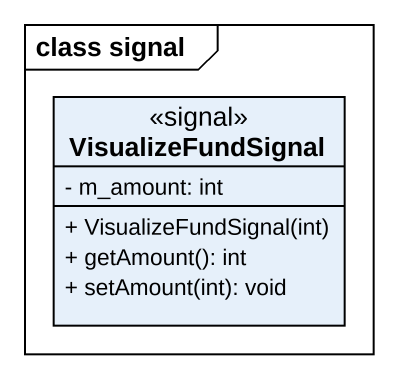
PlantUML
@startuml
mainframe class signal
hide circle
hide empty members
skinparam classAttributeIconSize 0
class VisualizeFundSignal <<signal>> {
  - m_amount: int
  + VisualizeFundSignal(int)
  + getAmount(): int
  + setAmount(int): void
}
@enduml
